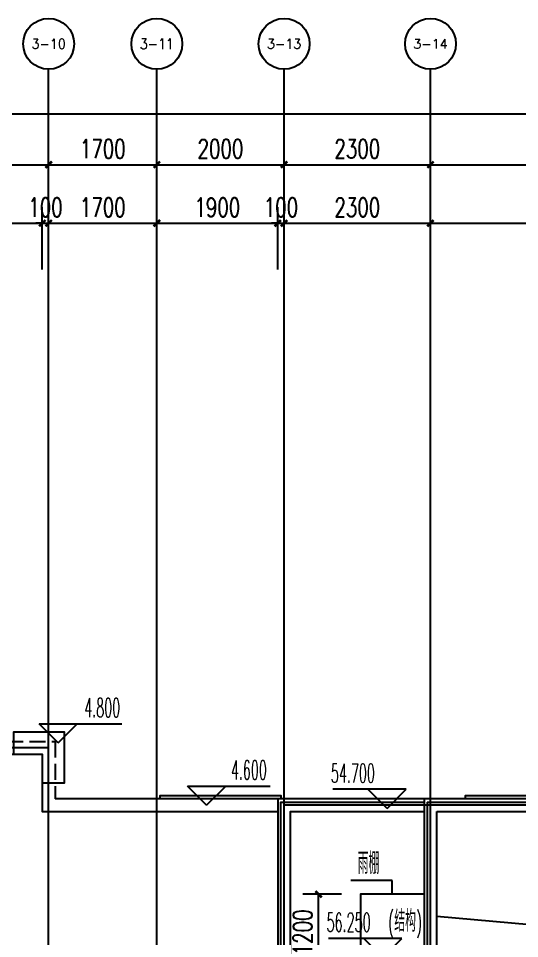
# Model space of a CAD drawing. Extents: x -59851 to 653804, y -249523 to 437614.
# Drawn here: x -28066 to -20191, y -213392 to -198923 of the extents above; entities that cross this region are included whole.
import ezdxf
from ezdxf.enums import TextEntityAlignment as Align

# ---------------------------------------------------------------- set-up
doc = ezdxf.new("R2010")
doc.units = 0
doc.header["$LTSCALE"] = 1000
doc.header["$MEASUREMENT"] = 0
doc.linetypes.add('DASH', pattern=[0.35, 0.25, -0.1])
for name, color, linetype in [('A-ROOF', 7, 'Continuous'), ('A-外装饰线脚', 7, 'Continuous'), ('A-屋顶', 4, 'Continuous'), ('A-第三道尺寸线', 105, 'Continuous'), ('A-线脚看线', 9, 'Continuous'), ('A-雨棚', 153, 'Continuous'), ('AXIS', 3, 'Continuous'), ('AXIS_TEXT', 7, 'Continuous'), ('DIM_ELEV', 3, 'Continuous'), ('DIM_LEAD', 3, 'Continuous'), ('DIM_SYMB', 3, 'Continuous'), ('DOTE', 16, 'Continuous'), ('PUB_HATCH', 8, 'Continuous'), ('PUB_TEXT', 7, 'Continuous'), ('ys', 154, 'Continuous')]:
    doc.layers.add(name, color=color, linetype=linetype)
doc.styles.add('_TCH_AXIS', font='COMPLEX', dxfattribs={"bigfont": 'GBCBIG'})
doc.styles.add('_TCH_DIM', font='SIMPLEX.shx', dxfattribs={"width": 0.7, "bigfont": 'GBCBIG.shx'})
doc.styles.add('_TCH_DIM_T3', font='SIMPLEX.shx', dxfattribs={"width": 0.705882, "bigfont": 'GBCBIG.shx'})
doc.styles.add('COMPLEX', font='COMPLEX')
doc.dimstyles.new('_TCH_ARCH&&100', dxfattribs={"dimtxt": 297.5, "dimasz": 100, "dimexe": 250, "dimexo": 300, "dimgap": 100, "dimtad": 1, "dimdec": 0, "dimzin": 0, "dimdsep": 46, "dimtxsty": '_TCH_DIM_T3', "dimblk": 'ARCHTICK', "dimcen": 0.09, "dimclrt": 7, "dimazin": 2, "dimtfac": 1, "dimtdec": 0, "dimtix": 1, "dimtmove": 2, "dimatfit": 3, "dimfxl": 0, "dimtolj": 1, "dimtzin": 0, "dimarcsym": 0})

# ---------------------------------------------------------------- blocks, each defined once
blk = doc.blocks.new('A$C0EE327CC')
at = {"layer": 'A-屋顶'}
for points in [[(520, 200), (520, 20, -0.414214), (500, 0), (20, 0, -0.414214), (0, 20), (0, 200)], [(500, 200), (500, 40, -0.414214), (480, 20), (40, 20, -0.414214), (20, 40), (20, 200)]]:
    blk.add_lwpolyline(points, format="xyb", dxfattribs=at)
blk = doc.blocks.new('hexintongroof0330')
for points in [[(-17814, -145002), (-17814, -147902), (-8014, -147902), (-8014, -148302), (-7114, -148302), (-7114, -146802), (-7814, -146802), (-7814, -145002), (-8314, -145002), (-8314, -144702), (-8514, -144702), (-8514, -145002), (-20114, -145002), (-20114, -148102)], [(-17764, -145052), (-17764, -147902)]]:
    blk.add_lwpolyline(points)
for points in [[(-20114, -149602), (-17614, -149602), (-17614, -152102), (-20114, -152102)], [(-20064, -149652), (-17664, -149652), (-17664, -152052), (-20064, -152052)], [(-19914, -149802), (-17814, -149802), (-17814, -151902), (-19914, -151902)], [(-4214, -151302), (-3214, -151302), (-3214, -153702), (-4214, -153702)]]:
    blk.add_lwpolyline(points, close=True)
at = {"linetype": 'DASH'}
for points in [[(-4114, -151402), (-3314, -151402), (-3314, -153602), (-4114, -153602)], [(-4014, -151502), (-3414, -151502), (-3414, -153502), (-4014, -153502)]]:
    blk.add_lwpolyline(points, close=True, dxfattribs=at)
at = {"layer": 'A-ROOF'}
for points in [[(-8514, -142202), (-5514, -142202), (-5514, -144702), (-8514, -144702)], [(-8464, -142252), (-5564, -142252), (-5564, -144652), (-8464, -144652)], [(-8314, -142402), (-5714, -142402), (-5714, -144502), (-8314, -144502)], [(-8114, -146702), (-7014, -146702), (-7014, -148402), (-8114, -148402)]]:
    blk.add_lwpolyline(points, close=True, dxfattribs=at)
for points in [[(-17764, -145052), (-8464, -145052), (-8464, -144702)], [(-20114, -148152), (-20064, -148152), (-20064, -145052), (-17814, -145052)], [(-20114, -148302), (-19914, -148302), (-19914, -145202), (-17814, -145202)], [(-17614, -145202), (-8014, -145202), (-8014, -146802)], [(-8014, -147702), (-17614, -147702), (-17614, -145202)], [(-16514, -147902), (-16514, -148302), (-17814, -148302), (-17814, -147902)], [(-16514, -147902), (-16514, -148302), (-17814, -148302)]]:
    blk.add_lwpolyline(points, dxfattribs=at)
at = {"layer": 'A-ROOF', "linetype": 'DASH'}
for points in [[(-8014, -146802), (-7114, -146802), (-7114, -148302), (-8014, -148302)], [(-7814, -146902), (-7214, -146902), (-7214, -148102), (-7814, -148102)]]:
    blk.add_lwpolyline(points, close=True, dxfattribs=at)
blk.add_lwpolyline([(-7814, -148102), (-7688, -147028), (-7216, -146897)], dxfattribs=at)
at = {"layer": 'A-雨棚'}
for points in [[(-5514, -142702), (-4514, -142702), (-4514, -144402), (-5514, -144402)], [(-7114, -146802), (-6814, -146802), (-6814, -145002), (-7814, -145002)], [(-17814, -146502), (-18814, -146502), (-18814, -147702), (-17814, -147702)], [(-17614, -152102), (-17614, -153102), (-20114, -153102), (-20114, -152102)]]:
    blk.add_lwpolyline(points, dxfattribs=at)
at = {"layer": 'DIM_ELEV'}
for p, q in [((-6714, -142052), (-7867, -142052)), ((-7014, -142352), (-7314, -142052)), ((-7014, -142352), (-6714, -142052)), ((-4633, -143210), (-5786, -143210)), ((-4933, -143510), (-5233, -143210)), ((-4933, -143510), (-4633, -143210)), ((-6714, -143613), (-7867, -143613)), ((-7014, -143913), (-7314, -143613)), ((-7014, -143913), (-6714, -143613)), ((-18096, -144852), (-19250, -144852)), ((-18396, -145152), (-18696, -144852)), ((-18396, -145152), (-18096, -144852)), ((-13964, -144852), (-15117, -144852)), ((-14264, -145152), (-14564, -144852)), ((-14264, -145152), (-13964, -144852)), ((-7125, -145976), (-7425, -145676)), ((-7425, -145676), (-6272, -145676)), ((-7125, -145976), (-6825, -145676)), ((-11327, -146571), (-12480, -146571)), ((-11627, -146871), (-11927, -146571)), ((-11627, -146871), (-11327, -146571)), ((-18163, -147197), (-19317, -147197)), ((-18463, -147497), (-18763, -147197)), ((-18463, -147497), (-18163, -147197)), ((-7195, -147506), (-8348, -147506)), ((-7495, -147806), (-7795, -147506)), ((-7495, -147806), (-7195, -147506)), ((-17164, -148202), (-17464, -148502)), ((-17164, -148202), (-16864, -148502)), ((-17464, -148502), (-16310, -148502)), ((-18267, -150686), (-19421, -150686)), ((-18567, -150986), (-18867, -150686)), ((-18567, -150986), (-18267, -150686)), ((-18864, -152002), (-19164, -151702)), ((-19164, -151702), (-18010, -151702)), ((-18864, -152002), (-18564, -151702)), ((-3714, -152502), (-4014, -152202)), ((-4014, -152202), (-2860, -152202)), ((-3714, -152502), (-3414, -152202)), ((-18267, -152668), (-19421, -152668)), ((-18567, -152968), (-18867, -152668)), ((-18567, -152968), (-18267, -152668))]:
    blk.add_line(p, q, dxfattribs=at)
at = {"layer": 'DIM_LEAD'}
for p, q in [((-4514, -143552), (-4402, -143552)), ((-4514, -143552), (-4402, -143552)), ((-4402, -143552), (-3876, -143552)), ((-6814, -146247), (-6702, -146247)), ((-6814, -146247), (-6702, -146247)), ((-6702, -146247), (-6176, -146247)), ((-18314, -146286), (-18963, -146286)), ((-18314, -146502), (-18314, -146286)), ((-18314, -146502), (-18314, -146286)), ((-20446, -151442), (-21621, -151442)), ((-20314, -151442), (-20446, -151442)), ((-20226, -152602), (-20751, -152602)), ((-20114, -152602), (-20226, -152602)), ((-20114, -152602), (-20226, -152602))]:
    blk.add_line(p, q, dxfattribs=at)
for points, const_width in [([(-4524, -143552, 1), (-4504, -143552, 1)], 20), ([(-4524, -143552, 1), (-4504, -143552, 1)], 20), ([(-6824, -146247, 1), (-6804, -146247, 1)], 20), ([(-6824, -146247, 1), (-6804, -146247, 1)], 20), ([(-18314, -146508, 1), (-18314, -146495, 1)], 13.3), ([(-18314, -146508, 1), (-18314, -146495, 1)], 13.3), ([(-20307, -151442, 1), (-20320, -151442, 1)], 13.3), ([(-20104, -152602, 1), (-20124, -152602, 1)], 20), ([(-20104, -152602, 1), (-20124, -152602, 1)], 20)]:
    blk.add_lwpolyline(points, format="xyb", close=True, dxfattribs=dict(at, const_width=const_width))
at = {"layer": 'DIM_SYMB'}
for points in [[(-7010, -142628, 0, 0, 0), (-7010, -143121, 80, 0, 0), (-7010, -143421, 0, 0, 0)], [(-5896, -144396, 0, 0, 0), (-6390, -144396, 80, 0, 0), (-6690, -144396, 0, 0, 0)], [(-13055, -145837, 0, 0, 0), (-13055, -146331, 80, 0, 0), (-13055, -146631, 0, 0, 0)], [(-16052, -147583, 0, 0, 0), (-15559, -147583, 80, 0, 0), (-15259, -147583, 0, 0, 0)], [(-19846, -150004, 0, 0, 0), (-19352, -150004, 80, 0, 0), (-19052, -150004, 0, 0, 0)], [(-18886, -151617, 0, 0, 0), (-18886, -151124, 80, 0, 0), (-18886, -150824, 0, 0, 0)]]:
    blk.add_lwpolyline(points, format="xyseb", dxfattribs=at)
at = {"layer": 'ys'}
for points in [[(-8214, -144502), (-5714, -143976)], [(-8114, -146702), (-7564, -148402)], [(-8114, -147702), (-17614, -146850)], [(-19914, -150244), (-17814, -149802)], [(-3214, -151302), (-4214, -153702)], [(-4214, -151302), (-3214, -153702)]]:
    blk.add_lwpolyline(points, dxfattribs=at)
at = {"layer": 'ys', "linetype": 'DASH', "ltscale": 0.3}
for points in [[(-8164, -144502), (-8264, -144502), (-8264, -144702), (-8164, -144702)], [(-8064, -147702), (-8164, -147702), (-8164, -147902), (-8064, -147902)]]:
    blk.add_lwpolyline(points, close=True, dxfattribs=at)
at = {"layer": 'ys'}
for points in [[(-8314, -144902), (-8314, -144702), (-8114, -144702), (-8114, -144902)], [(-8214, -148102), (-8214, -147902), (-8014, -147902), (-8014, -148102)]]:
    blk.add_lwpolyline(points, close=True, dxfattribs=at)
for centre in [(-8212, -144802), (-8112, -148002)]:
    blk.add_circle(centre, 50, dxfattribs=at)
at = {"layer": 'PUB_HATCH'}
for p in [(-6374, -144902), (-13074, -148102)]:
    blk.add_blockref('A$C0EE327CC', p, dxfattribs=at)
at = {"layer": 'PUB_HATCH', "rotation": 270}
blk.add_blockref('A$C0EE327CC', (-20314, -151182), dxfattribs=at)
at = {"layer": 'PUB_TEXT', "style": '_TCH_DIM'}
for s, height, width, p in [('58.700', 297.5, 0.494118, (-7897, -141947)), ('(', 298, 0.494118, (-4849, -143105)), ('结构', 337.6, 0.7, (-4751, -143105)), (')', 298, 0.494118, (-4407, -143105)), ('57.650', 297.5, 0.494118, (-5816, -143105)), ('雨棚', 337.6, 0.7, (-4294, -143447)), ('57.650', 297.5, 0.494118, (-7897, -143508)), ('(', 298, 0.494118, (-6930, -143508)), ('结构', 337.6, 0.7, (-6832, -143508)), (')', 298, 0.494118, (-6488, -143508)), ('1%', 297.5, 0.494118, (-6303, -144292)), ('54.700', 297.5, 0.494118, (-19280, -144747)), ('56.700', 297.5, 0.494118, (-15147, -144747)), ('(', 298, 0.494118, (-6172, -145571)), ('结构', 337.6, 0.7, (-6074, -145571)), (')', 298, 0.494118, (-5730, -145571)), ('56.250', 297.5, 0.494118, (-7030, -145571)), ('雨棚', 337.6, 0.7, (-18858, -146182)), ('雨棚', 337.6, 0.7, (-6594, -146142)), ('(', 298, 0.494118, (-11543, -146466)), ('结构', 337.6, 0.7, (-11445, -146466)), (')', 298, 0.494118, (-11101, -146466)), ('56.250', 297.5, 0.494118, (-12510, -146466)), ('56.250', 297.5, 0.494118, (-19347, -147092)), ('(', 298, 0.494118, (-18380, -147092)), ('结构', 337.6, 0.7, (-18282, -147092)), (')', 298, 0.494118, (-17938, -147092)), ('57.900', 297.5, 0.494118, (-8378, -147401)), ('(', 298, 0.494118, (-7411, -147401)), ('结构', 337.6, 0.7, (-7313, -147401)), (')', 298, 0.494118, (-6969, -147401)), ('1%', 297.5, 0.494118, (-15883, -147478)), ('54.700', 297.5, 0.494118, (-17068, -148957)), ('1%', 297.5, 0.494118, (-19677, -149900)), ('57.650', 297.5, 0.494118, (-19451, -150581)), ('(', 298, 0.494118, (-18484, -150581)), ('结构', 337.6, 0.7, (-18386, -150581)), (')', 298, 0.494118, (-18042, -150581)), ('钢爬梯，余同', 337.6, 0.7, (-21516, -151337)), ('58.700', 297.5, 0.494118, (-18768, -151597)), ('54.700', 297.5, 0.494118, (-3618, -152097)), ('雨棚', 337.6, 0.7, (-20646, -152497)), ('(', 298, 0.494118, (-18484, -152563)), ('结构', 337.6, 0.7, (-18386, -152563)), (')', 298, 0.494118, (-18042, -152563)), ('56.250', 297.5, 0.494118, (-19451, -152563))]:
    blk.add_text(s, height=height, dxfattribs=dict(at, width=width)).set_placement(p)
at = {"layer": 'PUB_TEXT', "style": '_TCH_DIM', "width": 0.494118}
for p in [(-7115, -143049), (-13160, -146258), (-18992, -151462)]:
    blk.add_text('2%', height=297.5, rotation=90, dxfattribs=at).set_placement(p)
blk = doc.blocks.new('roofzhouxian')
at = {"layer": 'DOTE'}
for p, q in [((-27592, -309503), (-27592, -279124)), ((-25892, -295195), (-25892, -279124)), ((-23892, -295195), (-23892, -279124)), ((-21592, -295195), (-21592, -279124)), ((-27592, -285795), (-49367, -285795)), ((11694, -286695), (-23892, -286695))]:
    blk.add_line(p, q, dxfattribs=at)
blk = doc.blocks.new('_ArchTick')
at = {"color": 0, "linetype": 'ByBlock', "const_width": 0.4}
blk.add_lwpolyline([(-0.5, -0.5), (0.5, 0.5)], dxfattribs=at)
blk = doc.blocks.new('*D1120')
at = {"layer": 'A-第三道尺寸线', "color": 0, "lineweight": -2, "transparency": 16777216}
for p, q in [((-22991, -212694), (-23599, -212694)), ((-23349, -213894), (-23349, -212694)), ((-22991, -213894), (-23599, -213894))]:
    blk.add_line(p, q, dxfattribs=at)
at = {"layer": 'Defpoints', "color": 0, "transparency": 16777216}
for p in [(-23349, -212694), (-22691, -212694), (-22691, -213894)]:
    blk.add_point(p, dxfattribs=at)
at = {"layer": 'A-第三道尺寸线', "color": 0, "lineweight": -2, "transparency": 16777216, "xscale": 100, "yscale": 100, "zscale": 100}
for p, rotation in [((-23349, -212694), 90), ((-23349, -213894), 270)]:
    blk.add_blockref('_ArchTick', p, dxfattribs=dict(at, rotation=rotation))
at = {"layer": 'A-第三道尺寸线', "color": 7, "transparency": 16777216, "insert": (-23598, -213294), "char_height": 297.5, "attachment_point": 5, "rotation": 90, "style": '_TCH_DIM_T3'}
blk.add_mtext('\\A1;1200', dxfattribs=at)
blk = doc.blocks.new('*D1354')
at = {"layer": 'A-第三道尺寸线', "color": 0, "lineweight": -2, "transparency": 16777216}
for p, q in [((-30991, -202872), (-30991, -201893)), ((-27691, -202872), (-27691, -201893)), ((-30991, -202143), (-27691, -202143))]:
    blk.add_line(p, q, dxfattribs=at)
at = {"layer": 'Defpoints', "color": 0, "transparency": 16777216}
for p in [(-27691, -202143), (-30991, -203172), (-27691, -203172)]:
    blk.add_point(p, dxfattribs=at)
at = {"layer": 'A-第三道尺寸线', "color": 0, "lineweight": -2, "transparency": 16777216, "xscale": 100, "yscale": 100, "zscale": 100, "rotation": 180}
blk.add_blockref('_ArchTick', (-30991, -202143), dxfattribs=at)
at = {"layer": 'A-第三道尺寸线', "color": 0, "lineweight": -2, "transparency": 16777216, "xscale": 100, "yscale": 100, "zscale": 100}
blk.add_blockref('_ArchTick', (-27691, -202143), dxfattribs=at)
at = {"layer": 'A-第三道尺寸线', "color": 7, "transparency": 16777216, "insert": (-29341, -201894), "char_height": 297.5, "attachment_point": 5, "style": '_TCH_DIM_T3'}
blk.add_mtext('\\A1;3300', dxfattribs=at)
blk = doc.blocks.new('*D1355')
at = {"layer": 'A-第三道尺寸线', "color": 0, "lineweight": -2, "transparency": 16777216}
for p, q in [((-27691, -202872), (-27691, -201893)), ((-27591, -202872), (-27591, -201893)), ((-27691, -202143), (-27791, -202143)), ((-27691, -202143), (-27591, -202143)), ((-27591, -202143), (-27491, -202143))]:
    blk.add_line(p, q, dxfattribs=at)
at = {"layer": 'Defpoints', "color": 0, "transparency": 16777216}
for p in [(-27591, -202143), (-27691, -203172), (-27591, -203172)]:
    blk.add_point(p, dxfattribs=at)
at = {"layer": 'A-第三道尺寸线', "color": 0, "lineweight": -2, "transparency": 16777216, "xscale": 100, "yscale": 100, "zscale": 100}
blk.add_blockref('_ArchTick', (-27691, -202143), dxfattribs=at)
at = {"layer": 'A-第三道尺寸线', "color": 0, "lineweight": -2, "transparency": 16777216, "xscale": 100, "yscale": 100, "zscale": 100, "rotation": 180}
blk.add_blockref('_ArchTick', (-27591, -202143), dxfattribs=at)
at = {"layer": 'A-第三道尺寸线', "color": 7, "transparency": 16777216, "insert": (-27641, -201894), "char_height": 297.5, "attachment_point": 5, "style": '_TCH_DIM_T3'}
blk.add_mtext('\\A1;100', dxfattribs=at)
blk = doc.blocks.new('*D1356')
at = {"layer": 'A-第三道尺寸线', "color": 0, "lineweight": -2, "transparency": 16777216}
for p, q in [((-27591, -202872), (-27591, -201893)), ((-25891, -202872), (-25891, -201893)), ((-27591, -202143), (-25891, -202143))]:
    blk.add_line(p, q, dxfattribs=at)
at = {"layer": 'Defpoints', "color": 0, "transparency": 16777216}
for p in [(-25891, -202143), (-27591, -203172), (-25891, -203172)]:
    blk.add_point(p, dxfattribs=at)
at = {"layer": 'A-第三道尺寸线', "color": 0, "lineweight": -2, "transparency": 16777216, "xscale": 100, "yscale": 100, "zscale": 100, "rotation": 180}
blk.add_blockref('_ArchTick', (-27591, -202143), dxfattribs=at)
at = {"layer": 'A-第三道尺寸线', "color": 0, "lineweight": -2, "transparency": 16777216, "xscale": 100, "yscale": 100, "zscale": 100}
blk.add_blockref('_ArchTick', (-25891, -202143), dxfattribs=at)
at = {"layer": 'A-第三道尺寸线', "color": 7, "transparency": 16777216, "insert": (-26741, -201894), "char_height": 297.5, "attachment_point": 5, "style": '_TCH_DIM_T3'}
blk.add_mtext('\\A1;1700', dxfattribs=at)
blk = doc.blocks.new('*D1357')
at = {"layer": 'A-第三道尺寸线', "color": 0, "lineweight": -2, "transparency": 16777216}
for p, q in [((-25891, -202872), (-25891, -201893)), ((-23991, -202872), (-23991, -201893)), ((-25891, -202143), (-23991, -202143))]:
    blk.add_line(p, q, dxfattribs=at)
at = {"layer": 'Defpoints', "color": 0, "transparency": 16777216}
for p in [(-23991, -202143), (-25891, -203172), (-23991, -203172)]:
    blk.add_point(p, dxfattribs=at)
at = {"layer": 'A-第三道尺寸线', "color": 0, "lineweight": -2, "transparency": 16777216, "xscale": 100, "yscale": 100, "zscale": 100, "rotation": 180}
blk.add_blockref('_ArchTick', (-25891, -202143), dxfattribs=at)
at = {"layer": 'A-第三道尺寸线', "color": 0, "lineweight": -2, "transparency": 16777216, "xscale": 100, "yscale": 100, "zscale": 100}
blk.add_blockref('_ArchTick', (-23991, -202143), dxfattribs=at)
at = {"layer": 'A-第三道尺寸线', "color": 7, "transparency": 16777216, "insert": (-24941, -201894), "char_height": 297.5, "attachment_point": 5, "style": '_TCH_DIM_T3'}
blk.add_mtext('\\A1;1900', dxfattribs=at)
blk = doc.blocks.new('*D1358')
at = {"layer": 'A-第三道尺寸线', "color": 0, "lineweight": -2, "transparency": 16777216}
for p, q in [((-23991, -202872), (-23991, -201893)), ((-23891, -202872), (-23891, -201893)), ((-23991, -202143), (-24091, -202143)), ((-23991, -202143), (-23891, -202143)), ((-23891, -202143), (-23791, -202143))]:
    blk.add_line(p, q, dxfattribs=at)
at = {"layer": 'Defpoints', "color": 0, "transparency": 16777216}
for p in [(-23891, -202143), (-23991, -203172), (-23891, -203172)]:
    blk.add_point(p, dxfattribs=at)
at = {"layer": 'A-第三道尺寸线', "color": 0, "lineweight": -2, "transparency": 16777216, "xscale": 100, "yscale": 100, "zscale": 100}
blk.add_blockref('_ArchTick', (-23991, -202143), dxfattribs=at)
at = {"layer": 'A-第三道尺寸线', "color": 0, "lineweight": -2, "transparency": 16777216, "xscale": 100, "yscale": 100, "zscale": 100, "rotation": 180}
blk.add_blockref('_ArchTick', (-23891, -202143), dxfattribs=at)
at = {"layer": 'A-第三道尺寸线', "color": 7, "transparency": 16777216, "insert": (-23941, -201894), "char_height": 297.5, "attachment_point": 5, "style": '_TCH_DIM_T3'}
blk.add_mtext('\\A1;100', dxfattribs=at)
blk = doc.blocks.new('*D1359')
at = {"layer": 'A-第三道尺寸线', "color": 0, "lineweight": -2, "transparency": 16777216}
for p, q in [((-23891, -202872), (-23891, -201893)), ((-21591, -202872), (-21591, -201893)), ((-23891, -202143), (-21591, -202143))]:
    blk.add_line(p, q, dxfattribs=at)
at = {"layer": 'Defpoints', "color": 0, "transparency": 16777216}
for p in [(-21591, -202143), (-23891, -203172), (-21591, -203172)]:
    blk.add_point(p, dxfattribs=at)
at = {"layer": 'A-第三道尺寸线', "color": 0, "lineweight": -2, "transparency": 16777216, "xscale": 100, "yscale": 100, "zscale": 100, "rotation": 180}
blk.add_blockref('_ArchTick', (-23891, -202143), dxfattribs=at)
at = {"layer": 'A-第三道尺寸线', "color": 0, "lineweight": -2, "transparency": 16777216, "xscale": 100, "yscale": 100, "zscale": 100}
blk.add_blockref('_ArchTick', (-21591, -202143), dxfattribs=at)
at = {"layer": 'A-第三道尺寸线', "color": 7, "transparency": 16777216, "insert": (-22741, -201894), "char_height": 297.5, "attachment_point": 5, "style": '_TCH_DIM_T3'}
blk.add_mtext('\\A1;2300', dxfattribs=at)
blk = doc.blocks.new('*D1360')
at = {"layer": 'A-第三道尺寸线', "color": 0, "lineweight": -2, "transparency": 16777216}
for p, q in [((-21591, -202872), (-21591, -201893)), ((-16691, -202872), (-16691, -201893)), ((-21591, -202143), (-16691, -202143))]:
    blk.add_line(p, q, dxfattribs=at)
at = {"layer": 'Defpoints', "color": 0, "transparency": 16777216}
for p in [(-16691, -202143), (-21591, -203172), (-16691, -203172)]:
    blk.add_point(p, dxfattribs=at)
at = {"layer": 'A-第三道尺寸线', "color": 0, "lineweight": -2, "transparency": 16777216, "xscale": 100, "yscale": 100, "zscale": 100, "rotation": 180}
blk.add_blockref('_ArchTick', (-21591, -202143), dxfattribs=at)
at = {"layer": 'A-第三道尺寸线', "color": 0, "lineweight": -2, "transparency": 16777216, "xscale": 100, "yscale": 100, "zscale": 100}
blk.add_blockref('_ArchTick', (-16691, -202143), dxfattribs=at)
at = {"layer": 'A-第三道尺寸线', "color": 7, "transparency": 16777216, "insert": (-19141, -201894), "char_height": 297.5, "attachment_point": 5, "style": '_TCH_DIM_T3'}
blk.add_mtext('\\A1;4900', dxfattribs=at)
blk = doc.blocks.new('*D1384')
at = {"layer": 'AXIS', "color": 0, "lineweight": -2, "transparency": 16777216}
for p, q in [((-30991, -203423), (-30991, -200973)), ((-27591, -203423), (-27591, -200973)), ((-30991, -201223), (-27591, -201223))]:
    blk.add_line(p, q, dxfattribs=at)
at = {"layer": 'Defpoints', "color": 0, "transparency": 16777216}
for p in [(-27591, -201223), (-30991, -203723), (-27591, -203723)]:
    blk.add_point(p, dxfattribs=at)
at = {"layer": 'AXIS', "color": 0, "lineweight": -2, "transparency": 16777216, "xscale": 100, "yscale": 100, "zscale": 100, "rotation": 180}
blk.add_blockref('_ArchTick', (-30991, -201223), dxfattribs=at)
at = {"layer": 'AXIS', "color": 0, "lineweight": -2, "transparency": 16777216, "xscale": 100, "yscale": 100, "zscale": 100}
blk.add_blockref('_ArchTick', (-27591, -201223), dxfattribs=at)
at = {"layer": 'AXIS', "color": 7, "transparency": 16777216, "insert": (-29291, -200974), "char_height": 297.5, "attachment_point": 5, "style": '_TCH_DIM_T3'}
blk.add_mtext('\\A1;3400', dxfattribs=at)
blk = doc.blocks.new('*D1385')
at = {"layer": 'AXIS', "color": 0, "lineweight": -2, "transparency": 16777216}
for p, q in [((-27591, -203423), (-27591, -200973)), ((-25891, -203423), (-25891, -200973)), ((-27591, -201223), (-25891, -201223))]:
    blk.add_line(p, q, dxfattribs=at)
at = {"layer": 'Defpoints', "color": 0, "transparency": 16777216}
for p in [(-25891, -201223), (-27591, -203723), (-25891, -203723)]:
    blk.add_point(p, dxfattribs=at)
at = {"layer": 'AXIS', "color": 0, "lineweight": -2, "transparency": 16777216, "xscale": 100, "yscale": 100, "zscale": 100, "rotation": 180}
blk.add_blockref('_ArchTick', (-27591, -201223), dxfattribs=at)
at = {"layer": 'AXIS', "color": 0, "lineweight": -2, "transparency": 16777216, "xscale": 100, "yscale": 100, "zscale": 100}
blk.add_blockref('_ArchTick', (-25891, -201223), dxfattribs=at)
at = {"layer": 'AXIS', "color": 7, "transparency": 16777216, "insert": (-26741, -200974), "char_height": 297.5, "attachment_point": 5, "style": '_TCH_DIM_T3'}
blk.add_mtext('\\A1;1700', dxfattribs=at)
blk = doc.blocks.new('*D1386')
at = {"layer": 'AXIS', "color": 0, "lineweight": -2, "transparency": 16777216}
for p, q in [((-25891, -203423), (-25891, -200973)), ((-23891, -203423), (-23891, -200973)), ((-25891, -201223), (-23891, -201223))]:
    blk.add_line(p, q, dxfattribs=at)
at = {"layer": 'Defpoints', "color": 0, "transparency": 16777216}
for p in [(-23891, -201223), (-25891, -203723), (-23891, -203723)]:
    blk.add_point(p, dxfattribs=at)
at = {"layer": 'AXIS', "color": 0, "lineweight": -2, "transparency": 16777216, "xscale": 100, "yscale": 100, "zscale": 100, "rotation": 180}
blk.add_blockref('_ArchTick', (-25891, -201223), dxfattribs=at)
at = {"layer": 'AXIS', "color": 0, "lineweight": -2, "transparency": 16777216, "xscale": 100, "yscale": 100, "zscale": 100}
blk.add_blockref('_ArchTick', (-23891, -201223), dxfattribs=at)
at = {"layer": 'AXIS', "color": 7, "transparency": 16777216, "insert": (-24891, -200974), "char_height": 297.5, "attachment_point": 5, "style": '_TCH_DIM_T3'}
blk.add_mtext('\\A1;2000', dxfattribs=at)
blk = doc.blocks.new('*D1387')
at = {"layer": 'AXIS', "color": 0, "lineweight": -2, "transparency": 16777216}
for p, q in [((-23891, -203423), (-23891, -200973)), ((-21591, -203423), (-21591, -200973)), ((-23891, -201223), (-21591, -201223))]:
    blk.add_line(p, q, dxfattribs=at)
at = {"layer": 'Defpoints', "color": 0, "transparency": 16777216}
for p in [(-21591, -201223), (-23891, -203723), (-21591, -203723)]:
    blk.add_point(p, dxfattribs=at)
at = {"layer": 'AXIS', "color": 0, "lineweight": -2, "transparency": 16777216, "xscale": 100, "yscale": 100, "zscale": 100, "rotation": 180}
blk.add_blockref('_ArchTick', (-23891, -201223), dxfattribs=at)
at = {"layer": 'AXIS', "color": 0, "lineweight": -2, "transparency": 16777216, "xscale": 100, "yscale": 100, "zscale": 100}
blk.add_blockref('_ArchTick', (-21591, -201223), dxfattribs=at)
at = {"layer": 'AXIS', "color": 7, "transparency": 16777216, "insert": (-22741, -200974), "char_height": 297.5, "attachment_point": 5, "style": '_TCH_DIM_T3'}
blk.add_mtext('\\A1;2300', dxfattribs=at)
blk = doc.blocks.new('*D1388')
at = {"layer": 'AXIS', "color": 0, "lineweight": -2, "transparency": 16777216}
for p, q in [((-21591, -203423), (-21591, -200973)), ((-16691, -203423), (-16691, -200973)), ((-21591, -201223), (-16691, -201223))]:
    blk.add_line(p, q, dxfattribs=at)
at = {"layer": 'Defpoints', "color": 0, "transparency": 16777216}
for p in [(-16691, -201223), (-21591, -203723), (-16691, -203723)]:
    blk.add_point(p, dxfattribs=at)
at = {"layer": 'AXIS', "color": 0, "lineweight": -2, "transparency": 16777216, "xscale": 100, "yscale": 100, "zscale": 100, "rotation": 180}
blk.add_blockref('_ArchTick', (-21591, -201223), dxfattribs=at)
at = {"layer": 'AXIS', "color": 0, "lineweight": -2, "transparency": 16777216, "xscale": 100, "yscale": 100, "zscale": 100}
blk.add_blockref('_ArchTick', (-16691, -201223), dxfattribs=at)
at = {"layer": 'AXIS', "color": 7, "transparency": 16777216, "insert": (-19141, -200974), "char_height": 297.5, "attachment_point": 5, "style": '_TCH_DIM_T3'}
blk.add_mtext('\\A1;4900', dxfattribs=at)
blk = doc.blocks.new('*D1398')
at = {"layer": 'AXIS', "color": 0, "lineweight": -2, "transparency": 16777216}
for p, q in [((-48091, -201389), (-48091, -200173)), ((10609, -201389), (10609, -200173)), ((-48091, -200423), (10609, -200423))]:
    blk.add_line(p, q, dxfattribs=at)
at = {"layer": 'Defpoints', "color": 0, "transparency": 16777216}
for p in [(10609, -200423), (-48091, -201689), (10609, -201689)]:
    blk.add_point(p, dxfattribs=at)
at = {"layer": 'AXIS', "color": 0, "lineweight": -2, "transparency": 16777216, "xscale": 100, "yscale": 100, "zscale": 100, "rotation": 180}
blk.add_blockref('_ArchTick', (-48091, -200423), dxfattribs=at)
at = {"layer": 'AXIS', "color": 0, "lineweight": -2, "transparency": 16777216, "xscale": 100, "yscale": 100, "zscale": 100}
blk.add_blockref('_ArchTick', (10609, -200423), dxfattribs=at)
at = {"layer": 'AXIS', "color": 7, "transparency": 16777216, "insert": (-18741, -200174), "char_height": 297.5, "attachment_point": 5, "style": '_TCH_DIM_T3'}
blk.add_mtext('\\A1;58700', dxfattribs=at)
blk = doc.blocks.new('_AXISO')
blk.add_circle((0, 0), 0.5)
at = {"layer": 'AXIS_TEXT', "style": 'COMPLEX', "width": 1.041667}
blk.add_attdef('A', text='', height=0.56, dxfattribs=at).set_placement((-0.25, -0.28), (0.25, -0.28), align=Align.FIT)
blk = doc.blocks.new('rqwerqwrqq')
at = {"layer": 'A-ROOF'}
blk.add_line((-155494, 261211), (-158994, 261211), dxfattribs=at)
at = {"layer": 'A-ROOF', "linetype": 'DASH'}
blk.add_lwpolyline([(-171994, 262111), (-158994, 262111), (-158994, 261211)], dxfattribs=at)
at = {"layer": 'A-ROOF'}
blk.add_lwpolyline([(-171994, 262111), (-171994, 261911), (-159194, 261911), (-159194, 261011), (-155494, 261011)], dxfattribs=at)
at = {"layer": 'A-外装饰线脚'}
blk.add_lwpolyline([(-159194, 261461), (-158844, 261461), (-158844, 262261), (-159644, 262261), (-159644, 261911)], dxfattribs=at)
at = {"layer": 'A-线脚看线'}
for points in [[(-157344, 261211), (-157344, 261261), (-155444, 261261), (-155444, 261211)], [(-152544, 261211), (-152544, 261261), (-151244, 261261), (-151244, 261211)]]:
    blk.add_lwpolyline(points, dxfattribs=at)
at = {"layer": 'DIM_ELEV'}
for p, q in [((-158944, 262091), (-159244, 262391)), ((-159244, 262391), (-157946, 262391)), ((-158944, 262091), (-158644, 262391)), ((-156612, 261111), (-156912, 261411)), ((-156912, 261411), (-155614, 261411)), ((-156612, 261111), (-156312, 261411))]:
    blk.add_line(p, q, dxfattribs=at)
at = {"layer": 'PUB_TEXT', "style": '_TCH_DIM', "width": 0.494118}
for s, p in [('4.800', (-158536, 262496)), ('4.600', (-156232, 261516))]:
    blk.add_text(s, height=297.5, dxfattribs=at).set_placement(p)

msp = doc.modelspace()

# ---------------------------------------------------------------- linework, layer by layer
at = {"layer": 'AXIS'}
for p, q in [((-27591, -203723.1), (-27591, -199723.1)), ((-25891, -203723.1), (-25891, -199723.1)), ((-23891, -203723.1), (-23891, -199723.1)), ((-21591, -203723.1), (-21591, -199723.1))]:
    msp.add_line(p, q, dxfattribs=at)

# ---------------------------------------------------------------- block references
for name, p in [('roofzhouxian', (1.1, 75400.4)), ('rqwerqwrqq', (131503.2, -472404.8)), ('hexintongroof0330', (-3877.3, -66192.5))]:
    msp.add_blockref(name, p)
ref = msp.add_blockref('_AXISO', (-27591, -199323.1), dxfattribs=dict(at, xscale=800, yscale=800, zscale=800))
ref.add_attrib('A', '3-10', dxfattribs={"layer": 'AXIS_TEXT', "height": 152.88, "style": '_TCH_AXIS'}).set_placement((-27860.4, -199399.6), (-27321.6, -199399.6), align=Align.FIT)
ref = msp.add_blockref('_AXISO', (-25891, -199323.1), dxfattribs=dict(at, xscale=800, yscale=800, zscale=800))
ref.add_attrib('A', '3-11', dxfattribs={"layer": 'AXIS_TEXT', "height": 163.05, "style": '_TCH_AXIS'}).set_placement((-26158.9, -199404.6), (-25623.1, -199404.6), align=Align.FIT)
ref = msp.add_blockref('_AXISO', (-23891, -199323.1), dxfattribs=dict(at, xscale=800, yscale=800, zscale=800))
ref.add_attrib('A', '3-13', dxfattribs={"layer": 'AXIS_TEXT', "height": 152.88, "style": '_TCH_AXIS'}).set_placement((-24160.4, -199399.6), (-23621.6, -199399.6), align=Align.FIT)
ref = msp.add_blockref('_AXISO', (-21591, -199323.1), dxfattribs=dict(at, xscale=800, yscale=800, zscale=800))
ref.add_attrib('A', '3-14', dxfattribs={"layer": 'AXIS_TEXT', "height": 149.15, "style": '_TCH_AXIS'}).set_placement((-21860.9, -199397.7), (-21321.1, -199397.7), align=Align.FIT)

# ---------------------------------------------------------------- dimensions: what is measured, and where the dimension line sits
at = {"layer": 'A-第三道尺寸线'}
for p1, p2, distance, picture, middle in [((-30991, -203172.5), (-27691, -203172.5), 1030, '*D1354', (-29341, -201893.8)), ((-27691, -203172.5), (-27591, -203172.5), 1030, '*D1355', (-27641, -201893.8)), ((-27591, -203172.5), (-25891, -203172.5), 1030, '*D1356', (-26741, -201893.8)), ((-25891, -203172.5), (-23991, -203172.5), 1030, '*D1357', (-24941, -201893.8)), ((-23991, -203172.5), (-23891, -203172.5), 1030, '*D1358', (-23941, -201893.8)), ((-23891, -203172.5), (-21591, -203172.5), 1030, '*D1359', (-22741, -201893.8)), ((-21591, -203172.5), (-16691, -203172.5), 1030, '*D1360', (-19141, -201893.8)), ((-22691, -213894.3), (-22691, -212694.3), 657.8, '*D1120', (-23597.6, -213294.3))]:
    dim = msp.add_aligned_dim(p1=p1, p2=p2, distance=distance, dimstyle='_TCH_ARCH&&100', dxfattribs=at)
    dim.commit()
    dim.dimension.update_dxf_attribs({"geometry": picture, "text_midpoint": middle})
at = {"layer": 'AXIS'}
for p1, p2, distance, picture, middle in [((-48091, -201689.4), (10609, -201689.4), 1266.3, '*D1398', (-18741, -200174.4)), ((-30991, -203723.1), (-27591, -203723.1), 2500, '*D1384', (-29291, -200974.4)), ((-27591, -203723.1), (-25891, -203723.1), 2500, '*D1385', (-26741, -200974.4)), ((-25891, -203723.1), (-23891, -203723.1), 2500, '*D1386', (-24891, -200974.4)), ((-23891, -203723.1), (-21591, -203723.1), 2500, '*D1387', (-22741, -200974.4)), ((-21591, -203723.1), (-16691, -203723.1), 2500, '*D1388', (-19141, -200974.4))]:
    dim = msp.add_aligned_dim(p1=p1, p2=p2, distance=distance, dimstyle='_TCH_ARCH&&100', dxfattribs=at)
    dim.commit()
    dim.dimension.update_dxf_attribs({"geometry": picture, "text_midpoint": middle})

doc.saveas('drawing.dxf')
